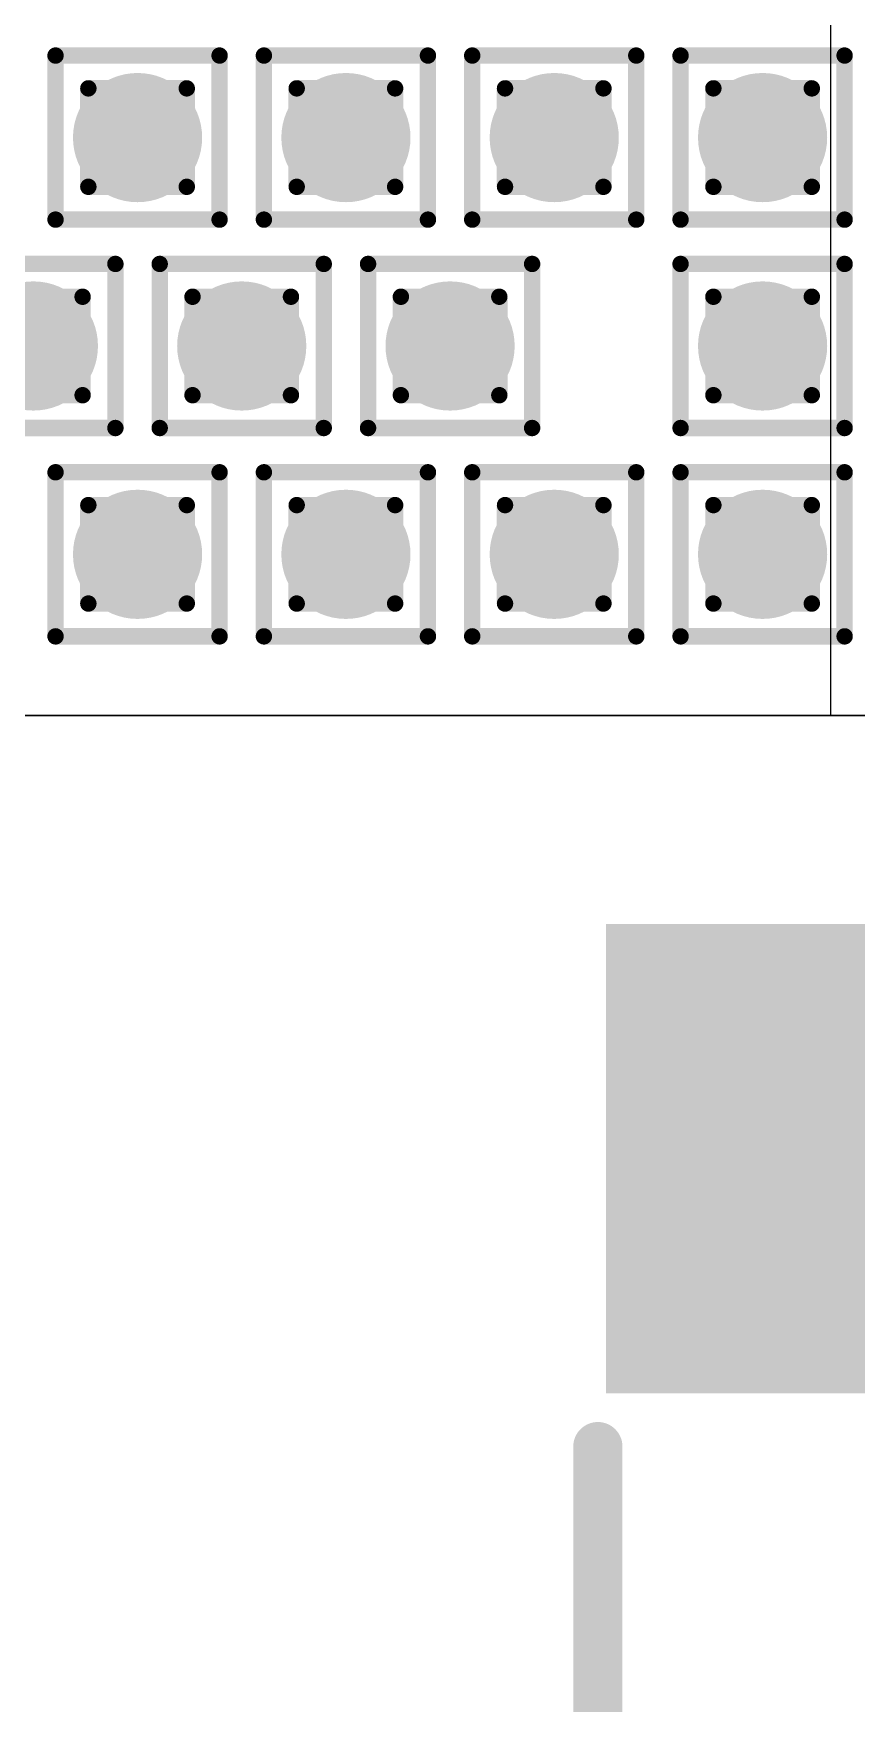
# Model space of a CAD drawing. Header units: inches. Extents: x -12 to 5357, y -8 to 5291.
# Drawn here: x 40.29 to 42.84, y 20.3 to 25.47 of the extents above; entities that cross this region are included whole.
import ezdxf

# ---------------------------------------------------------------- set-up
doc = ezdxf.new("R2010")
doc.units = ezdxf.units.IN
for name, color, linetype in [('Bottom Layer', 5, 'Continuous'), ('Drill Drawing', 1, 'Continuous'), ('Ground', 16, 'Continuous'), ('Multi-Layer', 9, 'Continuous'), ('Power', 76, 'Continuous'), ('Top Layer', 1, 'Continuous'), ('Top Overlay', 2, 'Continuous'), ('Top Paste', 8, 'Continuous'), ('Top Solder', 216, 'Continuous'), ('Via Holes', 16, 'Continuous')]:
    doc.layers.add(name, color=color, linetype=linetype)

# ---------------------------------------------------------------- blocks, each defined once
blk = doc.blocks.new('0915AT43A0026001E_14')
at = {"layer": 'Top Layer'}
blk.add_hatch(color=1, dxfattribs=at).paths.add_polyline_path([(-4.0032, 1.1176), (-2.7532, 1.1176), (-2.7532, -1.1176), (-4.0032, -1.1176)])
at = {"layer": 'Top Paste'}
blk.add_hatch(color=8, dxfattribs=at).paths.add_polyline_path([(-4.0032, 1.1176), (-2.7532, 1.1176), (-2.7532, -1.1176), (-4.0032, -1.1176)])
at = {"layer": 'Top Solder'}
blk.add_hatch(color=216, dxfattribs=at).paths.add_polyline_path([(-4.1048, 1.2192), (-2.6516, 1.2192), (-2.6516, -1.2192), (-4.1048, -1.2192)])
at = {"layer": 'Top Overlay'}
blk.add_lwpolyline([(2.4864, -1.2446, 0.1524, 0.1524, 0), (-2.4865, -1.2446, 0.1524, 0.1524, 0)], format="xyseb", dxfattribs=at)
blk.add_lwpolyline([(-2.5246, -1.2446, 0.0762, 0.0762, 1), (-2.4484, -1.2446, 0.0762, 0.0762, 1)], format="xyseb", close=True, dxfattribs=at)

msp = doc.modelspace()

# ---------------------------------------------------------------- hatches: boundary and pattern name
at = {"layer": 'Bottom Layer'}
h = msp.add_hatch(color=5, dxfattribs=at)
edge = h.paths.add_edge_path()
edge.add_arc((40.6095, 25.146), 0.2, 0, 360)
h = msp.add_hatch(color=5, dxfattribs=at)
edge = h.paths.add_edge_path()
edge.add_arc((41.2547, 25.146), 0.2, 0, 360)
h = msp.add_hatch(color=5, dxfattribs=at)
edge = h.paths.add_edge_path()
edge.add_arc((41.8998, 25.146), 0.2, 0, 360)
h = msp.add_hatch(color=5, dxfattribs=at)
edge = h.paths.add_edge_path()
edge.add_arc((42.545, 25.146), 0.2, 0, 360)
h = msp.add_hatch(color=5, dxfattribs=at)
edge = h.paths.add_edge_path()
edge.add_arc((40.2869, 24.5008), 0.2, 0, 360)
h = msp.add_hatch(color=5, dxfattribs=at)
edge = h.paths.add_edge_path()
edge.add_arc((40.9321, 24.5008), 0.2, 0, 360)
h = msp.add_hatch(color=5, dxfattribs=at)
edge = h.paths.add_edge_path()
edge.add_arc((41.5773, 24.5008), 0.2, 0, 360)
h = msp.add_hatch(color=5, dxfattribs=at)
edge = h.paths.add_edge_path()
edge.add_arc((42.545, 24.5008), 0.2, 0, 360)
h = msp.add_hatch(color=5, dxfattribs=at)
edge = h.paths.add_edge_path()
edge.add_arc((40.6095, 23.8557), 0.2, 0, 360)
h = msp.add_hatch(color=5, dxfattribs=at)
edge = h.paths.add_edge_path()
edge.add_arc((41.2547, 23.8557), 0.2, 0, 360)
h = msp.add_hatch(color=5, dxfattribs=at)
edge = h.paths.add_edge_path()
edge.add_arc((41.8998, 23.8557), 0.2, 0, 360)
h = msp.add_hatch(color=5, dxfattribs=at)
edge = h.paths.add_edge_path()
edge.add_arc((42.545, 23.8557), 0.2, 0, 360)
at = {"layer": 'Ground'}
h = msp.add_hatch(color=16, dxfattribs=at)
edge = h.paths.add_edge_path()
edge.add_arc((40.6095, 25.146), 0.2, 0, 360)
h = msp.add_hatch(color=16, dxfattribs=at)
edge = h.paths.add_edge_path()
edge.add_arc((41.2547, 25.146), 0.2, 0, 360)
h = msp.add_hatch(color=16, dxfattribs=at)
edge = h.paths.add_edge_path()
edge.add_arc((41.8998, 25.146), 0.2, 0, 360)
h = msp.add_hatch(color=16, dxfattribs=at)
edge = h.paths.add_edge_path()
edge.add_arc((42.545, 25.146), 0.2, 0, 360)
h = msp.add_hatch(color=16, dxfattribs=at)
edge = h.paths.add_edge_path()
edge.add_arc((40.2869, 24.5008), 0.2, 0, 360)
h = msp.add_hatch(color=16, dxfattribs=at)
edge = h.paths.add_edge_path()
edge.add_arc((40.9321, 24.5008), 0.2, 0, 360)
h = msp.add_hatch(color=16, dxfattribs=at)
edge = h.paths.add_edge_path()
edge.add_arc((41.5773, 24.5008), 0.2, 0, 360)
h = msp.add_hatch(color=16, dxfattribs=at)
edge = h.paths.add_edge_path()
edge.add_arc((42.545, 24.5008), 0.2, 0, 360)
h = msp.add_hatch(color=16, dxfattribs=at)
edge = h.paths.add_edge_path()
edge.add_arc((40.6095, 23.8557), 0.2, 0, 360)
h = msp.add_hatch(color=16, dxfattribs=at)
edge = h.paths.add_edge_path()
edge.add_arc((41.2547, 23.8557), 0.2, 0, 360)
h = msp.add_hatch(color=16, dxfattribs=at)
edge = h.paths.add_edge_path()
edge.add_arc((41.8998, 23.8557), 0.2, 0, 360)
h = msp.add_hatch(color=16, dxfattribs=at)
edge = h.paths.add_edge_path()
edge.add_arc((42.545, 23.8557), 0.2, 0, 360)
at = {"layer": 'Power'}
h = msp.add_hatch(color=76, dxfattribs=at)
edge = h.paths.add_edge_path()
edge.add_arc((40.6095, 25.146), 0.2, 0, 360)
h = msp.add_hatch(color=76, dxfattribs=at)
edge = h.paths.add_edge_path()
edge.add_arc((41.2547, 25.146), 0.2, 0, 360)
h = msp.add_hatch(color=76, dxfattribs=at)
edge = h.paths.add_edge_path()
edge.add_arc((41.8998, 25.146), 0.2, 0, 360)
h = msp.add_hatch(color=76, dxfattribs=at)
edge = h.paths.add_edge_path()
edge.add_arc((42.545, 25.146), 0.2, 0, 360)
h = msp.add_hatch(color=76, dxfattribs=at)
edge = h.paths.add_edge_path()
edge.add_arc((40.2869, 24.5008), 0.2, 0, 360)
h = msp.add_hatch(color=76, dxfattribs=at)
edge = h.paths.add_edge_path()
edge.add_arc((40.9321, 24.5008), 0.2, 0, 360)
h = msp.add_hatch(color=76, dxfattribs=at)
edge = h.paths.add_edge_path()
edge.add_arc((41.5773, 24.5008), 0.2, 0, 360)
h = msp.add_hatch(color=76, dxfattribs=at)
edge = h.paths.add_edge_path()
edge.add_arc((42.545, 24.5008), 0.2, 0, 360)
h = msp.add_hatch(color=76, dxfattribs=at)
edge = h.paths.add_edge_path()
edge.add_arc((40.6095, 23.8557), 0.2, 0, 360)
h = msp.add_hatch(color=76, dxfattribs=at)
edge = h.paths.add_edge_path()
edge.add_arc((41.2547, 23.8557), 0.2, 0, 360)
h = msp.add_hatch(color=76, dxfattribs=at)
edge = h.paths.add_edge_path()
edge.add_arc((41.8998, 23.8557), 0.2, 0, 360)
h = msp.add_hatch(color=76, dxfattribs=at)
edge = h.paths.add_edge_path()
edge.add_arc((42.545, 23.8557), 0.2, 0, 360)
at = {"layer": 'Top Layer'}
h = msp.add_hatch(color=1, dxfattribs=at)
edge = h.paths.add_edge_path()
edge.add_arc((40.6095, 25.146), 0.2, 0, 360)
h = msp.add_hatch(color=1, dxfattribs=at)
edge = h.paths.add_edge_path()
edge.add_arc((41.2547, 25.146), 0.2, 0, 360)
h = msp.add_hatch(color=1, dxfattribs=at)
edge = h.paths.add_edge_path()
edge.add_arc((41.8998, 25.146), 0.2, 0, 360)
h = msp.add_hatch(color=1, dxfattribs=at)
edge = h.paths.add_edge_path()
edge.add_arc((42.545, 25.146), 0.2, 0, 360)
h = msp.add_hatch(color=1, dxfattribs=at)
edge = h.paths.add_edge_path()
edge.add_arc((40.2869, 24.5008), 0.2, 0, 360)
h = msp.add_hatch(color=1, dxfattribs=at)
edge = h.paths.add_edge_path()
edge.add_arc((40.9321, 24.5008), 0.2, 0, 360)
h = msp.add_hatch(color=1, dxfattribs=at)
edge = h.paths.add_edge_path()
edge.add_arc((41.5773, 24.5008), 0.2, 0, 360)
h = msp.add_hatch(color=1, dxfattribs=at)
edge = h.paths.add_edge_path()
edge.add_arc((42.545, 24.5008), 0.2, 0, 360)
h = msp.add_hatch(color=1, dxfattribs=at)
edge = h.paths.add_edge_path()
edge.add_arc((40.6095, 23.8557), 0.2, 0, 360)
h = msp.add_hatch(color=1, dxfattribs=at)
edge = h.paths.add_edge_path()
edge.add_arc((41.2547, 23.8557), 0.2, 0, 360)
h = msp.add_hatch(color=1, dxfattribs=at)
edge = h.paths.add_edge_path()
edge.add_arc((41.8998, 23.8557), 0.2, 0, 360)
h = msp.add_hatch(color=1, dxfattribs=at)
edge = h.paths.add_edge_path()
edge.add_arc((42.545, 23.8557), 0.2, 0, 360)
at = {"layer": 'Via Holes'}
h = msp.add_hatch(color=7, dxfattribs=at)
edge = h.paths.add_edge_path()
edge.add_arc((40.6095, 25.146), 0.1, 0, 360)
h = msp.add_hatch(color=7, dxfattribs=at)
edge = h.paths.add_edge_path()
edge.add_arc((41.2547, 25.146), 0.1, 0, 360)
h = msp.add_hatch(color=7, dxfattribs=at)
edge = h.paths.add_edge_path()
edge.add_arc((41.8998, 25.146), 0.1, 0, 360)
h = msp.add_hatch(color=7, dxfattribs=at)
edge = h.paths.add_edge_path()
edge.add_arc((42.545, 25.146), 0.1, 0, 360)
h = msp.add_hatch(color=7, dxfattribs=at)
edge = h.paths.add_edge_path()
edge.add_arc((40.2869, 24.5008), 0.1, 0, 360)
h = msp.add_hatch(color=7, dxfattribs=at)
edge = h.paths.add_edge_path()
edge.add_arc((40.9321, 24.5008), 0.1, 0, 360)
h = msp.add_hatch(color=7, dxfattribs=at)
edge = h.paths.add_edge_path()
edge.add_arc((41.5773, 24.5008), 0.1, 0, 360)
h = msp.add_hatch(color=7, dxfattribs=at)
edge = h.paths.add_edge_path()
edge.add_arc((42.545, 24.5008), 0.1, 0, 360)
h = msp.add_hatch(color=7, dxfattribs=at)
edge = h.paths.add_edge_path()
edge.add_arc((40.6095, 23.8557), 0.1, 0, 360)
h = msp.add_hatch(color=7, dxfattribs=at)
edge = h.paths.add_edge_path()
edge.add_arc((41.2547, 23.8557), 0.1, 0, 360)
h = msp.add_hatch(color=7, dxfattribs=at)
edge = h.paths.add_edge_path()
edge.add_arc((41.8998, 23.8557), 0.1, 0, 360)
h = msp.add_hatch(color=7, dxfattribs=at)
edge = h.paths.add_edge_path()
edge.add_arc((42.545, 23.8557), 0.1, 0, 360)

# ---------------------------------------------------------------- linework, layer by layer
at = {"layer": 'Bottom Layer'}
msp.add_line((45.6117, 23.3565), (35.0001, 23.3565), dxfattribs=at)
at = {"layer": 'Drill Drawing'}
for points in [[(40.3555, 25.4, 0.0508, 0.0508, 0), (40.8635, 25.4, 0.0508, 0.0508, 0)], [(40.3555, 24.892, 0.0508, 0.0508, 0), (40.3555, 25.4, 0.0508, 0.0508, 0)], [(40.8635, 24.892, 0.0508, 0.0508, 0), (40.8635, 25.4, 0.0508, 0.0508, 0)], [(41.0007, 25.4, 0.0508, 0.0508, 0), (41.5087, 25.4, 0.0508, 0.0508, 0)], [(41.0007, 24.892, 0.0508, 0.0508, 0), (41.0007, 25.4, 0.0508, 0.0508, 0)], [(41.5087, 24.892, 0.0508, 0.0508, 0), (41.5087, 25.4, 0.0508, 0.0508, 0)], [(41.6458, 25.4, 0.0508, 0.0508, 0), (42.1538, 25.4, 0.0508, 0.0508, 0)], [(41.6458, 24.892, 0.0508, 0.0508, 0), (41.6458, 25.4, 0.0508, 0.0508, 0)], [(42.1538, 24.892, 0.0508, 0.0508, 0), (42.1538, 25.4, 0.0508, 0.0508, 0)], [(42.291, 25.4, 0.0508, 0.0508, 0), (42.799, 25.4, 0.0508, 0.0508, 0)], [(42.291, 24.892, 0.0508, 0.0508, 0), (42.291, 25.4, 0.0508, 0.0508, 0)], [(42.799, 24.892, 0.0508, 0.0508, 0), (42.799, 25.4, 0.0508, 0.0508, 0)], [(40.4571, 25.2984, 0.0508, 0.0508, 0), (40.7619, 25.2984, 0.0508, 0.0508, 0)], [(40.4571, 24.9936, 0.0508, 0.0508, 0), (40.4571, 25.2984, 0.0508, 0.0508, 0)], [(40.7619, 24.9936, 0.0508, 0.0508, 0), (40.7619, 25.2984, 0.0508, 0.0508, 0)], [(41.1023, 25.2984, 0.0508, 0.0508, 0), (41.4071, 25.2984, 0.0508, 0.0508, 0)], [(41.1023, 24.9936, 0.0508, 0.0508, 0), (41.1023, 25.2984, 0.0508, 0.0508, 0)], [(41.4071, 24.9936, 0.0508, 0.0508, 0), (41.4071, 25.2984, 0.0508, 0.0508, 0)], [(41.7474, 25.2984, 0.0508, 0.0508, 0), (42.0522, 25.2984, 0.0508, 0.0508, 0)], [(41.7474, 24.9936, 0.0508, 0.0508, 0), (41.7474, 25.2984, 0.0508, 0.0508, 0)], [(42.0522, 24.9936, 0.0508, 0.0508, 0), (42.0522, 25.2984, 0.0508, 0.0508, 0)], [(42.3926, 25.2984, 0.0508, 0.0508, 0), (42.6974, 25.2984, 0.0508, 0.0508, 0)], [(42.3926, 24.9936, 0.0508, 0.0508, 0), (42.3926, 25.2984, 0.0508, 0.0508, 0)], [(42.6974, 24.9936, 0.0508, 0.0508, 0), (42.6974, 25.2984, 0.0508, 0.0508, 0)], [(40.4571, 24.9936, 0.0508, 0.0508, 0), (40.7619, 24.9936, 0.0508, 0.0508, 0)], [(41.1023, 24.9936, 0.0508, 0.0508, 0), (41.4071, 24.9936, 0.0508, 0.0508, 0)], [(41.7474, 24.9936, 0.0508, 0.0508, 0), (42.0522, 24.9936, 0.0508, 0.0508, 0)], [(42.3926, 24.9936, 0.0508, 0.0508, 0), (42.6974, 24.9936, 0.0508, 0.0508, 0)], [(40.3555, 24.892, 0.0508, 0.0508, 0), (40.8635, 24.892, 0.0508, 0.0508, 0)], [(41.0007, 24.892, 0.0508, 0.0508, 0), (41.5087, 24.892, 0.0508, 0.0508, 0)], [(41.6458, 24.892, 0.0508, 0.0508, 0), (42.1538, 24.892, 0.0508, 0.0508, 0)], [(42.291, 24.892, 0.0508, 0.0508, 0), (42.799, 24.892, 0.0508, 0.0508, 0)], [(40.0329, 24.7548, 0.0508, 0.0508, 0), (40.5409, 24.7548, 0.0508, 0.0508, 0)], [(40.5409, 24.2468, 0.0508, 0.0508, 0), (40.5409, 24.7548, 0.0508, 0.0508, 0)], [(40.6781, 24.7548, 0.0508, 0.0508, 0), (41.1861, 24.7548, 0.0508, 0.0508, 0)], [(40.6781, 24.2468, 0.0508, 0.0508, 0), (40.6781, 24.7548, 0.0508, 0.0508, 0)], [(41.1861, 24.2468, 0.0508, 0.0508, 0), (41.1861, 24.7548, 0.0508, 0.0508, 0)], [(41.3233, 24.7548, 0.0508, 0.0508, 0), (41.8313, 24.7548, 0.0508, 0.0508, 0)], [(41.3233, 24.2468, 0.0508, 0.0508, 0), (41.3233, 24.7548, 0.0508, 0.0508, 0)], [(41.8313, 24.2468, 0.0508, 0.0508, 0), (41.8313, 24.7548, 0.0508, 0.0508, 0)], [(42.291, 24.7548, 0.0508, 0.0508, 0), (42.799, 24.7548, 0.0508, 0.0508, 0)], [(42.291, 24.2468, 0.0508, 0.0508, 0), (42.291, 24.7548, 0.0508, 0.0508, 0)], [(42.799, 24.2468, 0.0508, 0.0508, 0), (42.799, 24.7548, 0.0508, 0.0508, 0)], [(40.1345, 24.6532, 0.0508, 0.0508, 0), (40.4393, 24.6532, 0.0508, 0.0508, 0)], [(40.4393, 24.3484, 0.0508, 0.0508, 0), (40.4393, 24.6532, 0.0508, 0.0508, 0)], [(40.7797, 24.6532, 0.0508, 0.0508, 0), (41.0845, 24.6532, 0.0508, 0.0508, 0)], [(40.7797, 24.3484, 0.0508, 0.0508, 0), (40.7797, 24.6532, 0.0508, 0.0508, 0)], [(41.0845, 24.3484, 0.0508, 0.0508, 0), (41.0845, 24.6532, 0.0508, 0.0508, 0)], [(41.4249, 24.6532, 0.0508, 0.0508, 0), (41.7297, 24.6532, 0.0508, 0.0508, 0)], [(41.4249, 24.3484, 0.0508, 0.0508, 0), (41.4249, 24.6532, 0.0508, 0.0508, 0)], [(41.7297, 24.3484, 0.0508, 0.0508, 0), (41.7297, 24.6532, 0.0508, 0.0508, 0)], [(42.3926, 24.6532, 0.0508, 0.0508, 0), (42.6974, 24.6532, 0.0508, 0.0508, 0)], [(42.3926, 24.3484, 0.0508, 0.0508, 0), (42.3926, 24.6532, 0.0508, 0.0508, 0)], [(42.6974, 24.3484, 0.0508, 0.0508, 0), (42.6974, 24.6532, 0.0508, 0.0508, 0)], [(40.1345, 24.3484, 0.0508, 0.0508, 0), (40.4393, 24.3484, 0.0508, 0.0508, 0)], [(40.7797, 24.3484, 0.0508, 0.0508, 0), (41.0845, 24.3484, 0.0508, 0.0508, 0)], [(41.4249, 24.3484, 0.0508, 0.0508, 0), (41.7297, 24.3484, 0.0508, 0.0508, 0)], [(42.3926, 24.3484, 0.0508, 0.0508, 0), (42.6974, 24.3484, 0.0508, 0.0508, 0)], [(40.0329, 24.2468, 0.0508, 0.0508, 0), (40.5409, 24.2468, 0.0508, 0.0508, 0)], [(40.6781, 24.2468, 0.0508, 0.0508, 0), (41.1861, 24.2468, 0.0508, 0.0508, 0)], [(41.3233, 24.2468, 0.0508, 0.0508, 0), (41.8313, 24.2468, 0.0508, 0.0508, 0)], [(42.291, 24.2468, 0.0508, 0.0508, 0), (42.799, 24.2468, 0.0508, 0.0508, 0)], [(40.3555, 24.1097, 0.0508, 0.0508, 0), (40.8635, 24.1097, 0.0508, 0.0508, 0)], [(40.3555, 23.6017, 0.0508, 0.0508, 0), (40.3555, 24.1097, 0.0508, 0.0508, 0)], [(40.8635, 23.6017, 0.0508, 0.0508, 0), (40.8635, 24.1097, 0.0508, 0.0508, 0)], [(41.0007, 24.1097, 0.0508, 0.0508, 0), (41.5087, 24.1097, 0.0508, 0.0508, 0)], [(41.0007, 23.6017, 0.0508, 0.0508, 0), (41.0007, 24.1097, 0.0508, 0.0508, 0)], [(41.5087, 23.6017, 0.0508, 0.0508, 0), (41.5087, 24.1097, 0.0508, 0.0508, 0)], [(41.6458, 24.1097, 0.0508, 0.0508, 0), (42.1538, 24.1097, 0.0508, 0.0508, 0)], [(41.6458, 23.6017, 0.0508, 0.0508, 0), (41.6458, 24.1097, 0.0508, 0.0508, 0)], [(42.1538, 23.6017, 0.0508, 0.0508, 0), (42.1538, 24.1097, 0.0508, 0.0508, 0)], [(42.291, 24.1097, 0.0508, 0.0508, 0), (42.799, 24.1097, 0.0508, 0.0508, 0)], [(42.291, 23.6017, 0.0508, 0.0508, 0), (42.291, 24.1097, 0.0508, 0.0508, 0)], [(42.799, 23.6017, 0.0508, 0.0508, 0), (42.799, 24.1097, 0.0508, 0.0508, 0)], [(40.4571, 24.0081, 0.0508, 0.0508, 0), (40.7619, 24.0081, 0.0508, 0.0508, 0)], [(40.4571, 23.7033, 0.0508, 0.0508, 0), (40.4571, 24.0081, 0.0508, 0.0508, 0)], [(40.7619, 23.7033, 0.0508, 0.0508, 0), (40.7619, 24.0081, 0.0508, 0.0508, 0)], [(41.1023, 24.0081, 0.0508, 0.0508, 0), (41.4071, 24.0081, 0.0508, 0.0508, 0)], [(41.1023, 23.7033, 0.0508, 0.0508, 0), (41.1023, 24.0081, 0.0508, 0.0508, 0)], [(41.4071, 23.7033, 0.0508, 0.0508, 0), (41.4071, 24.0081, 0.0508, 0.0508, 0)], [(41.7474, 24.0081, 0.0508, 0.0508, 0), (42.0522, 24.0081, 0.0508, 0.0508, 0)], [(41.7474, 23.7033, 0.0508, 0.0508, 0), (41.7474, 24.0081, 0.0508, 0.0508, 0)], [(42.0522, 23.7033, 0.0508, 0.0508, 0), (42.0522, 24.0081, 0.0508, 0.0508, 0)], [(42.3926, 24.0081, 0.0508, 0.0508, 0), (42.6974, 24.0081, 0.0508, 0.0508, 0)], [(42.3926, 23.7033, 0.0508, 0.0508, 0), (42.3926, 24.0081, 0.0508, 0.0508, 0)], [(42.6974, 23.7033, 0.0508, 0.0508, 0), (42.6974, 24.0081, 0.0508, 0.0508, 0)], [(40.4571, 23.7033, 0.0508, 0.0508, 0), (40.7619, 23.7033, 0.0508, 0.0508, 0)], [(41.1023, 23.7033, 0.0508, 0.0508, 0), (41.4071, 23.7033, 0.0508, 0.0508, 0)], [(41.7474, 23.7033, 0.0508, 0.0508, 0), (42.0522, 23.7033, 0.0508, 0.0508, 0)], [(42.3926, 23.7033, 0.0508, 0.0508, 0), (42.6974, 23.7033, 0.0508, 0.0508, 0)], [(40.3555, 23.6017, 0.0508, 0.0508, 0), (40.8635, 23.6017, 0.0508, 0.0508, 0)], [(41.0007, 23.6017, 0.0508, 0.0508, 0), (41.5087, 23.6017, 0.0508, 0.0508, 0)], [(41.6458, 23.6017, 0.0508, 0.0508, 0), (42.1538, 23.6017, 0.0508, 0.0508, 0)], [(42.291, 23.6017, 0.0508, 0.0508, 0), (42.799, 23.6017, 0.0508, 0.0508, 0)]]:
    msp.add_lwpolyline(points, format="xyseb", dxfattribs=at)
for points in [[(40.3428, 25.4, 0.0254, 0.0254, 1), (40.3682, 25.4, 0.0254, 0.0254, 1)], [(40.3428, 25.4, 0.0254, 0.0254, 1), (40.3682, 25.4, 0.0254, 0.0254, 1)], [(40.8508, 25.4, 0.0254, 0.0254, 1), (40.8762, 25.4, 0.0254, 0.0254, 1)], [(40.8508, 25.4, 0.0254, 0.0254, 1), (40.8762, 25.4, 0.0254, 0.0254, 1)], [(40.988, 25.4, 0.0254, 0.0254, 1), (41.0134, 25.4, 0.0254, 0.0254, 1)], [(40.988, 25.4, 0.0254, 0.0254, 1), (41.0134, 25.4, 0.0254, 0.0254, 1)], [(41.496, 25.4, 0.0254, 0.0254, 1), (41.5214, 25.4, 0.0254, 0.0254, 1)], [(41.496, 25.4, 0.0254, 0.0254, 1), (41.5214, 25.4, 0.0254, 0.0254, 1)], [(41.6331, 25.4, 0.0254, 0.0254, 1), (41.6585, 25.4, 0.0254, 0.0254, 1)], [(41.6331, 25.4, 0.0254, 0.0254, 1), (41.6585, 25.4, 0.0254, 0.0254, 1)], [(42.1411, 25.4, 0.0254, 0.0254, 1), (42.1665, 25.4, 0.0254, 0.0254, 1)], [(42.1411, 25.4, 0.0254, 0.0254, 1), (42.1665, 25.4, 0.0254, 0.0254, 1)], [(42.2783, 25.4, 0.0254, 0.0254, 1), (42.3037, 25.4, 0.0254, 0.0254, 1)], [(42.2783, 25.4, 0.0254, 0.0254, 1), (42.3037, 25.4, 0.0254, 0.0254, 1)], [(42.7863, 25.4, 0.0254, 0.0254, 1), (42.8117, 25.4, 0.0254, 0.0254, 1)], [(42.7863, 25.4, 0.0254, 0.0254, 1), (42.8117, 25.4, 0.0254, 0.0254, 1)], [(40.4444, 25.2984, 0.0254, 0.0254, 1), (40.4698, 25.2984, 0.0254, 0.0254, 1)], [(40.4444, 25.2984, 0.0254, 0.0254, 1), (40.4698, 25.2984, 0.0254, 0.0254, 1)], [(40.7492, 25.2984, 0.0254, 0.0254, 1), (40.7746, 25.2984, 0.0254, 0.0254, 1)], [(40.7492, 25.2984, 0.0254, 0.0254, 1), (40.7746, 25.2984, 0.0254, 0.0254, 1)], [(41.0896, 25.2984, 0.0254, 0.0254, 1), (41.115, 25.2984, 0.0254, 0.0254, 1)], [(41.0896, 25.2984, 0.0254, 0.0254, 1), (41.115, 25.2984, 0.0254, 0.0254, 1)], [(41.3944, 25.2984, 0.0254, 0.0254, 1), (41.4198, 25.2984, 0.0254, 0.0254, 1)], [(41.3944, 25.2984, 0.0254, 0.0254, 1), (41.4198, 25.2984, 0.0254, 0.0254, 1)], [(41.7347, 25.2984, 0.0254, 0.0254, 1), (41.7601, 25.2984, 0.0254, 0.0254, 1)], [(41.7347, 25.2984, 0.0254, 0.0254, 1), (41.7601, 25.2984, 0.0254, 0.0254, 1)], [(42.0395, 25.2984, 0.0254, 0.0254, 1), (42.0649, 25.2984, 0.0254, 0.0254, 1)], [(42.0395, 25.2984, 0.0254, 0.0254, 1), (42.0649, 25.2984, 0.0254, 0.0254, 1)], [(42.3799, 25.2984, 0.0254, 0.0254, 1), (42.4053, 25.2984, 0.0254, 0.0254, 1)], [(42.3799, 25.2984, 0.0254, 0.0254, 1), (42.4053, 25.2984, 0.0254, 0.0254, 1)], [(42.6847, 25.2984, 0.0254, 0.0254, 1), (42.7101, 25.2984, 0.0254, 0.0254, 1)], [(42.6847, 25.2984, 0.0254, 0.0254, 1), (42.7101, 25.2984, 0.0254, 0.0254, 1)], [(40.4444, 24.9936, 0.0254, 0.0254, 1), (40.4698, 24.9936, 0.0254, 0.0254, 1)], [(40.4444, 24.9936, 0.0254, 0.0254, 1), (40.4698, 24.9936, 0.0254, 0.0254, 1)], [(40.7492, 24.9936, 0.0254, 0.0254, 1), (40.7746, 24.9936, 0.0254, 0.0254, 1)], [(40.7492, 24.9936, 0.0254, 0.0254, 1), (40.7746, 24.9936, 0.0254, 0.0254, 1)], [(41.0896, 24.9936, 0.0254, 0.0254, 1), (41.115, 24.9936, 0.0254, 0.0254, 1)], [(41.0896, 24.9936, 0.0254, 0.0254, 1), (41.115, 24.9936, 0.0254, 0.0254, 1)], [(41.3944, 24.9936, 0.0254, 0.0254, 1), (41.4198, 24.9936, 0.0254, 0.0254, 1)], [(41.3944, 24.9936, 0.0254, 0.0254, 1), (41.4198, 24.9936, 0.0254, 0.0254, 1)], [(41.7347, 24.9936, 0.0254, 0.0254, 1), (41.7601, 24.9936, 0.0254, 0.0254, 1)], [(41.7347, 24.9936, 0.0254, 0.0254, 1), (41.7601, 24.9936, 0.0254, 0.0254, 1)], [(42.0395, 24.9936, 0.0254, 0.0254, 1), (42.0649, 24.9936, 0.0254, 0.0254, 1)], [(42.0395, 24.9936, 0.0254, 0.0254, 1), (42.0649, 24.9936, 0.0254, 0.0254, 1)], [(42.3799, 24.9936, 0.0254, 0.0254, 1), (42.4053, 24.9936, 0.0254, 0.0254, 1)], [(42.3799, 24.9936, 0.0254, 0.0254, 1), (42.4053, 24.9936, 0.0254, 0.0254, 1)], [(42.6847, 24.9936, 0.0254, 0.0254, 1), (42.7101, 24.9936, 0.0254, 0.0254, 1)], [(42.6847, 24.9936, 0.0254, 0.0254, 1), (42.7101, 24.9936, 0.0254, 0.0254, 1)], [(40.3428, 24.892, 0.0254, 0.0254, 1), (40.3682, 24.892, 0.0254, 0.0254, 1)], [(40.3428, 24.892, 0.0254, 0.0254, 1), (40.3682, 24.892, 0.0254, 0.0254, 1)], [(40.8508, 24.892, 0.0254, 0.0254, 1), (40.8762, 24.892, 0.0254, 0.0254, 1)], [(40.8508, 24.892, 0.0254, 0.0254, 1), (40.8762, 24.892, 0.0254, 0.0254, 1)], [(40.988, 24.892, 0.0254, 0.0254, 1), (41.0134, 24.892, 0.0254, 0.0254, 1)], [(40.988, 24.892, 0.0254, 0.0254, 1), (41.0134, 24.892, 0.0254, 0.0254, 1)], [(41.496, 24.892, 0.0254, 0.0254, 1), (41.5214, 24.892, 0.0254, 0.0254, 1)], [(41.496, 24.892, 0.0254, 0.0254, 1), (41.5214, 24.892, 0.0254, 0.0254, 1)], [(41.6331, 24.892, 0.0254, 0.0254, 1), (41.6585, 24.892, 0.0254, 0.0254, 1)], [(41.6331, 24.892, 0.0254, 0.0254, 1), (41.6585, 24.892, 0.0254, 0.0254, 1)], [(42.1411, 24.892, 0.0254, 0.0254, 1), (42.1665, 24.892, 0.0254, 0.0254, 1)], [(42.1411, 24.892, 0.0254, 0.0254, 1), (42.1665, 24.892, 0.0254, 0.0254, 1)], [(42.2783, 24.892, 0.0254, 0.0254, 1), (42.3037, 24.892, 0.0254, 0.0254, 1)], [(42.2783, 24.892, 0.0254, 0.0254, 1), (42.3037, 24.892, 0.0254, 0.0254, 1)], [(42.7863, 24.892, 0.0254, 0.0254, 1), (42.8117, 24.892, 0.0254, 0.0254, 1)], [(42.7863, 24.892, 0.0254, 0.0254, 1), (42.8117, 24.892, 0.0254, 0.0254, 1)], [(40.5282, 24.7548, 0.0254, 0.0254, 1), (40.5536, 24.7548, 0.0254, 0.0254, 1)], [(40.5282, 24.7548, 0.0254, 0.0254, 1), (40.5536, 24.7548, 0.0254, 0.0254, 1)], [(40.6654, 24.7548, 0.0254, 0.0254, 1), (40.6908, 24.7548, 0.0254, 0.0254, 1)], [(40.6654, 24.7548, 0.0254, 0.0254, 1), (40.6908, 24.7548, 0.0254, 0.0254, 1)], [(41.1734, 24.7548, 0.0254, 0.0254, 1), (41.1988, 24.7548, 0.0254, 0.0254, 1)], [(41.1734, 24.7548, 0.0254, 0.0254, 1), (41.1988, 24.7548, 0.0254, 0.0254, 1)], [(41.3106, 24.7548, 0.0254, 0.0254, 1), (41.336, 24.7548, 0.0254, 0.0254, 1)], [(41.3106, 24.7548, 0.0254, 0.0254, 1), (41.336, 24.7548, 0.0254, 0.0254, 1)], [(41.8186, 24.7548, 0.0254, 0.0254, 1), (41.844, 24.7548, 0.0254, 0.0254, 1)], [(41.8186, 24.7548, 0.0254, 0.0254, 1), (41.844, 24.7548, 0.0254, 0.0254, 1)], [(42.2783, 24.7548, 0.0254, 0.0254, 1), (42.3037, 24.7548, 0.0254, 0.0254, 1)], [(42.2783, 24.7548, 0.0254, 0.0254, 1), (42.3037, 24.7548, 0.0254, 0.0254, 1)], [(42.7863, 24.7548, 0.0254, 0.0254, 1), (42.8117, 24.7548, 0.0254, 0.0254, 1)], [(42.7863, 24.7548, 0.0254, 0.0254, 1), (42.8117, 24.7548, 0.0254, 0.0254, 1)], [(40.4266, 24.6532, 0.0254, 0.0254, 1), (40.452, 24.6532, 0.0254, 0.0254, 1)], [(40.4266, 24.6532, 0.0254, 0.0254, 1), (40.452, 24.6532, 0.0254, 0.0254, 1)], [(40.767, 24.6532, 0.0254, 0.0254, 1), (40.7924, 24.6532, 0.0254, 0.0254, 1)], [(40.767, 24.6532, 0.0254, 0.0254, 1), (40.7924, 24.6532, 0.0254, 0.0254, 1)], [(41.0718, 24.6532, 0.0254, 0.0254, 1), (41.0972, 24.6532, 0.0254, 0.0254, 1)], [(41.0718, 24.6532, 0.0254, 0.0254, 1), (41.0972, 24.6532, 0.0254, 0.0254, 1)], [(41.4122, 24.6532, 0.0254, 0.0254, 1), (41.4376, 24.6532, 0.0254, 0.0254, 1)], [(41.4122, 24.6532, 0.0254, 0.0254, 1), (41.4376, 24.6532, 0.0254, 0.0254, 1)], [(41.717, 24.6532, 0.0254, 0.0254, 1), (41.7424, 24.6532, 0.0254, 0.0254, 1)], [(41.717, 24.6532, 0.0254, 0.0254, 1), (41.7424, 24.6532, 0.0254, 0.0254, 1)], [(42.3799, 24.6532, 0.0254, 0.0254, 1), (42.4053, 24.6532, 0.0254, 0.0254, 1)], [(42.3799, 24.6532, 0.0254, 0.0254, 1), (42.4053, 24.6532, 0.0254, 0.0254, 1)], [(42.6847, 24.6532, 0.0254, 0.0254, 1), (42.7101, 24.6532, 0.0254, 0.0254, 1)], [(42.6847, 24.6532, 0.0254, 0.0254, 1), (42.7101, 24.6532, 0.0254, 0.0254, 1)], [(40.4266, 24.3484, 0.0254, 0.0254, 1), (40.452, 24.3484, 0.0254, 0.0254, 1)], [(40.4266, 24.3484, 0.0254, 0.0254, 1), (40.452, 24.3484, 0.0254, 0.0254, 1)], [(40.767, 24.3484, 0.0254, 0.0254, 1), (40.7924, 24.3484, 0.0254, 0.0254, 1)], [(40.767, 24.3484, 0.0254, 0.0254, 1), (40.7924, 24.3484, 0.0254, 0.0254, 1)], [(41.0718, 24.3484, 0.0254, 0.0254, 1), (41.0972, 24.3484, 0.0254, 0.0254, 1)], [(41.0718, 24.3484, 0.0254, 0.0254, 1), (41.0972, 24.3484, 0.0254, 0.0254, 1)], [(41.4122, 24.3484, 0.0254, 0.0254, 1), (41.4376, 24.3484, 0.0254, 0.0254, 1)], [(41.4122, 24.3484, 0.0254, 0.0254, 1), (41.4376, 24.3484, 0.0254, 0.0254, 1)], [(41.717, 24.3484, 0.0254, 0.0254, 1), (41.7424, 24.3484, 0.0254, 0.0254, 1)], [(41.717, 24.3484, 0.0254, 0.0254, 1), (41.7424, 24.3484, 0.0254, 0.0254, 1)], [(42.3799, 24.3484, 0.0254, 0.0254, 1), (42.4053, 24.3484, 0.0254, 0.0254, 1)], [(42.3799, 24.3484, 0.0254, 0.0254, 1), (42.4053, 24.3484, 0.0254, 0.0254, 1)], [(42.6847, 24.3484, 0.0254, 0.0254, 1), (42.7101, 24.3484, 0.0254, 0.0254, 1)], [(42.6847, 24.3484, 0.0254, 0.0254, 1), (42.7101, 24.3484, 0.0254, 0.0254, 1)], [(40.5282, 24.2468, 0.0254, 0.0254, 1), (40.5536, 24.2468, 0.0254, 0.0254, 1)], [(40.5282, 24.2468, 0.0254, 0.0254, 1), (40.5536, 24.2468, 0.0254, 0.0254, 1)], [(40.6654, 24.2468, 0.0254, 0.0254, 1), (40.6908, 24.2468, 0.0254, 0.0254, 1)], [(40.6654, 24.2468, 0.0254, 0.0254, 1), (40.6908, 24.2468, 0.0254, 0.0254, 1)], [(41.1734, 24.2468, 0.0254, 0.0254, 1), (41.1988, 24.2468, 0.0254, 0.0254, 1)], [(41.1734, 24.2468, 0.0254, 0.0254, 1), (41.1988, 24.2468, 0.0254, 0.0254, 1)], [(41.3106, 24.2468, 0.0254, 0.0254, 1), (41.336, 24.2468, 0.0254, 0.0254, 1)], [(41.3106, 24.2468, 0.0254, 0.0254, 1), (41.336, 24.2468, 0.0254, 0.0254, 1)], [(41.8186, 24.2468, 0.0254, 0.0254, 1), (41.844, 24.2468, 0.0254, 0.0254, 1)], [(41.8186, 24.2468, 0.0254, 0.0254, 1), (41.844, 24.2468, 0.0254, 0.0254, 1)], [(42.2783, 24.2468, 0.0254, 0.0254, 1), (42.3037, 24.2468, 0.0254, 0.0254, 1)], [(42.2783, 24.2468, 0.0254, 0.0254, 1), (42.3037, 24.2468, 0.0254, 0.0254, 1)], [(42.7863, 24.2468, 0.0254, 0.0254, 1), (42.8117, 24.2468, 0.0254, 0.0254, 1)], [(42.7863, 24.2468, 0.0254, 0.0254, 1), (42.8117, 24.2468, 0.0254, 0.0254, 1)], [(40.3428, 24.1097, 0.0254, 0.0254, 1), (40.3682, 24.1097, 0.0254, 0.0254, 1)], [(40.3428, 24.1097, 0.0254, 0.0254, 1), (40.3682, 24.1097, 0.0254, 0.0254, 1)], [(40.8508, 24.1097, 0.0254, 0.0254, 1), (40.8762, 24.1097, 0.0254, 0.0254, 1)], [(40.8508, 24.1097, 0.0254, 0.0254, 1), (40.8762, 24.1097, 0.0254, 0.0254, 1)], [(40.988, 24.1097, 0.0254, 0.0254, 1), (41.0134, 24.1097, 0.0254, 0.0254, 1)], [(40.988, 24.1097, 0.0254, 0.0254, 1), (41.0134, 24.1097, 0.0254, 0.0254, 1)], [(41.496, 24.1097, 0.0254, 0.0254, 1), (41.5214, 24.1097, 0.0254, 0.0254, 1)], [(41.496, 24.1097, 0.0254, 0.0254, 1), (41.5214, 24.1097, 0.0254, 0.0254, 1)], [(41.6331, 24.1097, 0.0254, 0.0254, 1), (41.6585, 24.1097, 0.0254, 0.0254, 1)], [(41.6331, 24.1097, 0.0254, 0.0254, 1), (41.6585, 24.1097, 0.0254, 0.0254, 1)], [(42.1411, 24.1097, 0.0254, 0.0254, 1), (42.1665, 24.1097, 0.0254, 0.0254, 1)], [(42.1411, 24.1097, 0.0254, 0.0254, 1), (42.1665, 24.1097, 0.0254, 0.0254, 1)], [(42.2783, 24.1097, 0.0254, 0.0254, 1), (42.3037, 24.1097, 0.0254, 0.0254, 1)], [(42.2783, 24.1097, 0.0254, 0.0254, 1), (42.3037, 24.1097, 0.0254, 0.0254, 1)], [(42.7863, 24.1097, 0.0254, 0.0254, 1), (42.8117, 24.1097, 0.0254, 0.0254, 1)], [(42.7863, 24.1097, 0.0254, 0.0254, 1), (42.8117, 24.1097, 0.0254, 0.0254, 1)], [(40.4444, 24.0081, 0.0254, 0.0254, 1), (40.4698, 24.0081, 0.0254, 0.0254, 1)], [(40.4444, 24.0081, 0.0254, 0.0254, 1), (40.4698, 24.0081, 0.0254, 0.0254, 1)], [(40.7492, 24.0081, 0.0254, 0.0254, 1), (40.7746, 24.0081, 0.0254, 0.0254, 1)], [(40.7492, 24.0081, 0.0254, 0.0254, 1), (40.7746, 24.0081, 0.0254, 0.0254, 1)], [(41.0896, 24.0081, 0.0254, 0.0254, 1), (41.115, 24.0081, 0.0254, 0.0254, 1)], [(41.0896, 24.0081, 0.0254, 0.0254, 1), (41.115, 24.0081, 0.0254, 0.0254, 1)], [(41.3944, 24.0081, 0.0254, 0.0254, 1), (41.4198, 24.0081, 0.0254, 0.0254, 1)], [(41.3944, 24.0081, 0.0254, 0.0254, 1), (41.4198, 24.0081, 0.0254, 0.0254, 1)], [(41.7347, 24.0081, 0.0254, 0.0254, 1), (41.7601, 24.0081, 0.0254, 0.0254, 1)], [(41.7347, 24.0081, 0.0254, 0.0254, 1), (41.7601, 24.0081, 0.0254, 0.0254, 1)], [(42.0395, 24.0081, 0.0254, 0.0254, 1), (42.0649, 24.0081, 0.0254, 0.0254, 1)], [(42.0395, 24.0081, 0.0254, 0.0254, 1), (42.0649, 24.0081, 0.0254, 0.0254, 1)], [(42.3799, 24.0081, 0.0254, 0.0254, 1), (42.4053, 24.0081, 0.0254, 0.0254, 1)], [(42.3799, 24.0081, 0.0254, 0.0254, 1), (42.4053, 24.0081, 0.0254, 0.0254, 1)], [(42.6847, 24.0081, 0.0254, 0.0254, 1), (42.7101, 24.0081, 0.0254, 0.0254, 1)], [(42.6847, 24.0081, 0.0254, 0.0254, 1), (42.7101, 24.0081, 0.0254, 0.0254, 1)], [(40.4444, 23.7033, 0.0254, 0.0254, 1), (40.4698, 23.7033, 0.0254, 0.0254, 1)], [(40.4444, 23.7033, 0.0254, 0.0254, 1), (40.4698, 23.7033, 0.0254, 0.0254, 1)], [(40.7492, 23.7033, 0.0254, 0.0254, 1), (40.7746, 23.7033, 0.0254, 0.0254, 1)], [(40.7492, 23.7033, 0.0254, 0.0254, 1), (40.7746, 23.7033, 0.0254, 0.0254, 1)], [(41.0896, 23.7033, 0.0254, 0.0254, 1), (41.115, 23.7033, 0.0254, 0.0254, 1)], [(41.0896, 23.7033, 0.0254, 0.0254, 1), (41.115, 23.7033, 0.0254, 0.0254, 1)], [(41.3944, 23.7033, 0.0254, 0.0254, 1), (41.4198, 23.7033, 0.0254, 0.0254, 1)], [(41.3944, 23.7033, 0.0254, 0.0254, 1), (41.4198, 23.7033, 0.0254, 0.0254, 1)], [(41.7347, 23.7033, 0.0254, 0.0254, 1), (41.7601, 23.7033, 0.0254, 0.0254, 1)], [(41.7347, 23.7033, 0.0254, 0.0254, 1), (41.7601, 23.7033, 0.0254, 0.0254, 1)], [(42.0395, 23.7033, 0.0254, 0.0254, 1), (42.0649, 23.7033, 0.0254, 0.0254, 1)], [(42.0395, 23.7033, 0.0254, 0.0254, 1), (42.0649, 23.7033, 0.0254, 0.0254, 1)], [(42.3799, 23.7033, 0.0254, 0.0254, 1), (42.4053, 23.7033, 0.0254, 0.0254, 1)], [(42.3799, 23.7033, 0.0254, 0.0254, 1), (42.4053, 23.7033, 0.0254, 0.0254, 1)], [(42.6847, 23.7033, 0.0254, 0.0254, 1), (42.7101, 23.7033, 0.0254, 0.0254, 1)], [(42.6847, 23.7033, 0.0254, 0.0254, 1), (42.7101, 23.7033, 0.0254, 0.0254, 1)], [(40.3428, 23.6017, 0.0254, 0.0254, 1), (40.3682, 23.6017, 0.0254, 0.0254, 1)], [(40.3428, 23.6017, 0.0254, 0.0254, 1), (40.3682, 23.6017, 0.0254, 0.0254, 1)], [(40.8508, 23.6017, 0.0254, 0.0254, 1), (40.8762, 23.6017, 0.0254, 0.0254, 1)], [(40.8508, 23.6017, 0.0254, 0.0254, 1), (40.8762, 23.6017, 0.0254, 0.0254, 1)], [(40.988, 23.6017, 0.0254, 0.0254, 1), (41.0134, 23.6017, 0.0254, 0.0254, 1)], [(40.988, 23.6017, 0.0254, 0.0254, 1), (41.0134, 23.6017, 0.0254, 0.0254, 1)], [(41.496, 23.6017, 0.0254, 0.0254, 1), (41.5214, 23.6017, 0.0254, 0.0254, 1)], [(41.496, 23.6017, 0.0254, 0.0254, 1), (41.5214, 23.6017, 0.0254, 0.0254, 1)], [(41.6331, 23.6017, 0.0254, 0.0254, 1), (41.6585, 23.6017, 0.0254, 0.0254, 1)], [(41.6331, 23.6017, 0.0254, 0.0254, 1), (41.6585, 23.6017, 0.0254, 0.0254, 1)], [(42.1411, 23.6017, 0.0254, 0.0254, 1), (42.1665, 23.6017, 0.0254, 0.0254, 1)], [(42.1411, 23.6017, 0.0254, 0.0254, 1), (42.1665, 23.6017, 0.0254, 0.0254, 1)], [(42.2783, 23.6017, 0.0254, 0.0254, 1), (42.3037, 23.6017, 0.0254, 0.0254, 1)], [(42.2783, 23.6017, 0.0254, 0.0254, 1), (42.3037, 23.6017, 0.0254, 0.0254, 1)], [(42.7863, 23.6017, 0.0254, 0.0254, 1), (42.8117, 23.6017, 0.0254, 0.0254, 1)], [(42.7863, 23.6017, 0.0254, 0.0254, 1), (42.8117, 23.6017, 0.0254, 0.0254, 1)]]:
    msp.add_lwpolyline(points, format="xyseb", close=True, dxfattribs=at)
at = {"layer": 'Ground'}
msp.add_line((45.6117, 23.3565), (35.0001, 23.3565), dxfattribs=at)
at = {"layer": 'Multi-Layer'}
msp.add_line((35.0001, 23.3565), (46.0001, 23.3565), dxfattribs=at)
at = {"layer": 'Top Layer'}
for p, q in [((42.7555, 29.1598), (42.7555, 23.3565)), ((42.7555, 23.3565), (35.0001, 23.3565))]:
    msp.add_line(p, q, dxfattribs=at)

# ---------------------------------------------------------------- block references
at = {"rotation": 270}
msp.add_blockref('0915AT43A0026001E_14', (43.2795, 18.6065), dxfattribs=at)

doc.saveas('drawing.dxf')
